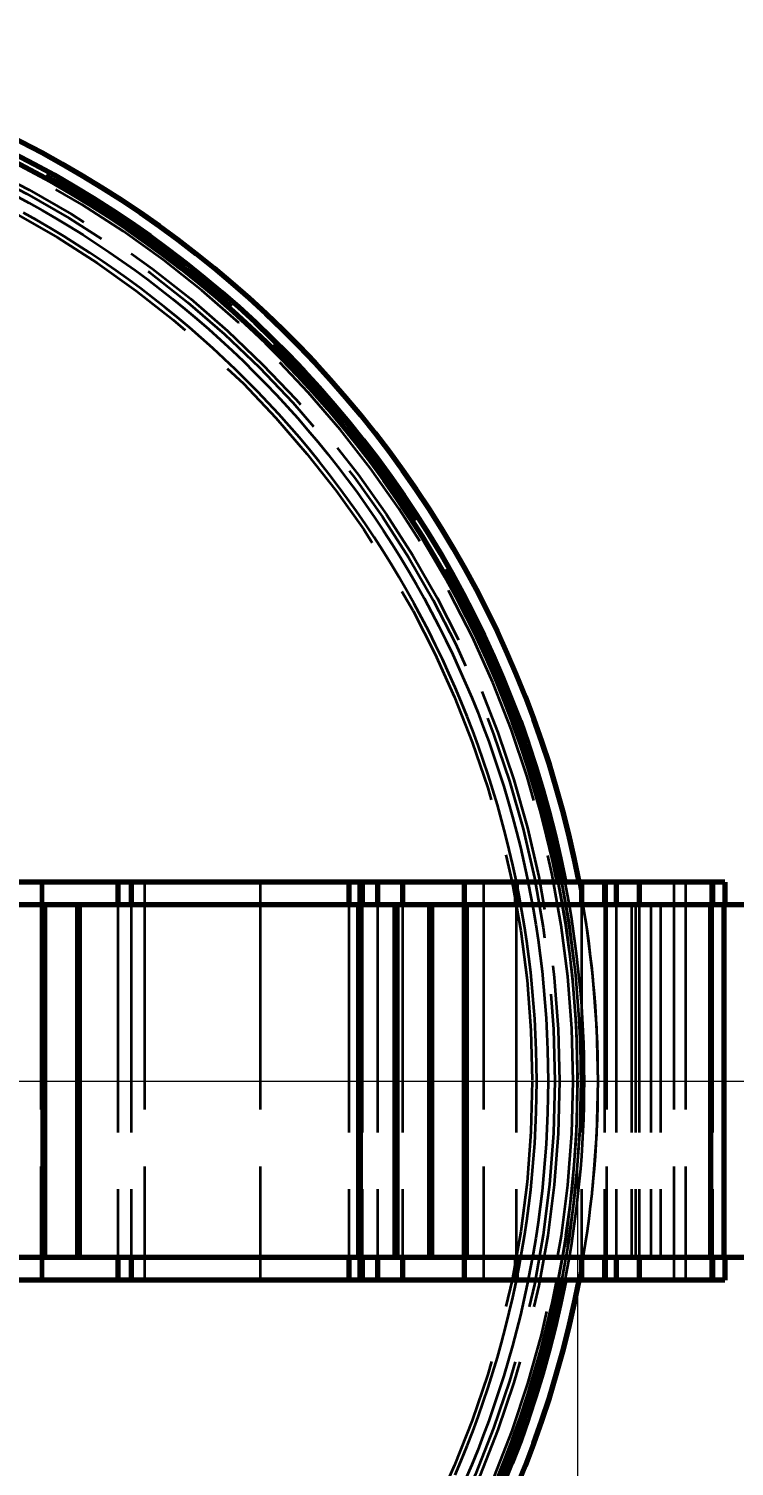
# Model space of a CAD drawing. Header units: millimetres. Extents: x 0 to 2208, y 0 to 420.
# Drawn here: x 113.33 to 125.74, y 72.22 to 97.5 of the extents above; entities that cross this region are included whole.
import ezdxf

# ---------------------------------------------------------------- set-up
doc = ezdxf.new("R2010")
doc.units = ezdxf.units.MM
doc.linetypes.add('IRAM-E-TRAZOS', pattern=[5, 4, -1])
doc.linetypes.add('IRAM-F-TRAZO-PUNTO', pattern=[20, 15, -2, 1, -2])
for name, color, linetype, lineweight in [('01-VISIBLE', 7, 'CONTINUOUS', 70), ('02-OCULTA', 4, 'IRAM-E-TRAZOS', 35), ('03-EJE', 1, 'IRAM-F-TRAZO-PUNTO', 18), ('04-COTA', 3, 'CONTINUOUS', 18)]:
    doc.layers.add(name, color=color, linetype=linetype, lineweight=lineweight)
doc.styles.add('ISO3098', font='isocpeur.ttf')
doc.dimstyles.new('FLAMA-IRAM', dxfattribs={"dimtxt": 3.5, "dimasz": 3.5, "dimexe": 2, "dimexo": 1.5, "dimgap": 1, "dimtad": 1, "dimdec": 1, "dimtxsty": 'ISO3098', "dimblk": 'IRAM_FLECHA', "dimblk1": 'IRAM_FLECHA', "dimblk2": 'IRAM_FLECHA', "dimcen": 2.5, "dimclrd": 256, "dimclre": 256, "dimclrt": 256, "dimazin": 3, "dimtfac": 1, "dimtmove": 0, "dimatfit": 3, "dimlwd": 18, "dimlwe": 18})

# ---------------------------------------------------------------- blocks, each defined once
blk = doc.blocks.new('IRAM_FLECHA')
blk.add_solid([(0, 0), (-1, 0.125), (-1, -0.125)])

msp = doc.modelspace()

# ---------------------------------------------------------------- linework, layer by layer
at = {"layer": '01-VISIBLE'}
for p, q in [((114.891, 82.489), (111.539, 82.489)), ((114.891, 82.489), (114.891, 82.089)), ((115.129, 82.489), (114.891, 82.489)), ((115.129, 82.489), (115.129, 82.089)), ((118.955, 82.489), (115.129, 82.489)), ((118.955, 82.489), (118.955, 82.089)), ((119.193, 82.489), (118.955, 82.489)), ((119.193, 82.489), (119.193, 82.089)), ((119.463, 82.489), (119.193, 82.489)), ((119.463, 82.489), (119.463, 82.089)), ((119.903, 82.489), (119.463, 82.489)), ((119.903, 82.489), (119.903, 82.089)), ((120.987, 82.489), (119.903, 82.489)), ((120.987, 82.489), (120.987, 82.089)), ((121.901, 82.489), (120.987, 82.489)), ((121.901, 82.489), (121.901, 82.089)), ((123.053, 82.489), (121.901, 82.489)), ((123.053, 82.489), (123.053, 82.089)), ((123.459, 82.489), (123.053, 82.489)), ((123.459, 82.489), (123.459, 82.089)), ((123.663, 82.489), (123.459, 82.489)), ((123.663, 82.489), (123.663, 82.089)), ((124.069, 82.489), (123.663, 82.489)), ((124.069, 82.489), (124.069, 82.089)), ((125.357, 82.489), (124.069, 82.489)), ((125.357, 82.489), (125.357, 82.089)), ((125.577, 82.489), (125.357, 82.489)), ((125.577, 82.489), (125.577, 82.089)), ((113.571, 82.089), (112.995, 82.089)), ((113.605, 82.089), (113.571, 82.089)), ((113.571, 82.089), (113.571, 75.889)), ((114.181, 82.089), (113.605, 82.089)), ((113.605, 82.089), (113.605, 75.889)), ((114.215, 82.089), (114.181, 82.089)), ((114.181, 82.089), (114.181, 75.889)), ((119.125, 82.089), (114.215, 82.089)), ((114.215, 82.089), (114.215, 75.889)), ((119.159, 82.089), (119.125, 82.089)), ((119.125, 82.089), (119.125, 75.889)), ((119.769, 82.089), (119.159, 82.089)), ((119.159, 82.089), (119.159, 75.889)), ((119.803, 82.089), (119.769, 82.089)), ((119.769, 82.089), (119.769, 75.889)), ((120.377, 82.089), (119.803, 82.089)), ((119.803, 82.089), (119.803, 75.889)), ((120.411, 82.089), (120.377, 82.089)), ((120.377, 82.089), (120.377, 75.889)), ((120.987, 82.089), (120.411, 82.089)), ((120.411, 82.089), (120.411, 75.889)), ((121.021, 82.089), (120.987, 82.089)), ((120.987, 82.089), (120.987, 75.889)), ((125.323, 82.089), (121.021, 82.089)), ((121.021, 82.089), (121.021, 75.889)), ((125.559, 82.089), (125.323, 82.089)), ((125.323, 82.089), (125.323, 75.889)), ((126.085, 82.089), (125.559, 82.089)), ((125.559, 82.089), (125.559, 75.889)), ((113.571, 75.889), (112.995, 75.889)), ((113.605, 75.889), (113.571, 75.889)), ((114.181, 75.889), (113.605, 75.889)), ((114.215, 75.889), (114.181, 75.889)), ((119.125, 75.889), (114.215, 75.889)), ((114.891, 75.889), (114.891, 75.489)), ((115.129, 75.889), (115.129, 75.489)), ((118.955, 75.889), (118.955, 75.489)), ((119.159, 75.889), (119.125, 75.889)), ((119.769, 75.889), (119.159, 75.889)), ((119.193, 75.889), (119.193, 75.489)), ((119.463, 75.889), (119.463, 75.489)), ((119.803, 75.889), (119.769, 75.889)), ((120.377, 75.889), (119.803, 75.889)), ((119.903, 75.889), (119.903, 75.489)), ((120.411, 75.889), (120.377, 75.889)), ((120.987, 75.889), (120.411, 75.889)), ((121.021, 75.889), (120.987, 75.889)), ((120.987, 75.889), (120.987, 75.489)), ((125.323, 75.889), (121.021, 75.889)), ((121.901, 75.889), (121.901, 75.489)), ((123.053, 75.889), (123.053, 75.489)), ((123.459, 75.889), (123.459, 75.489)), ((123.663, 75.889), (123.663, 75.489)), ((124.069, 75.889), (124.069, 75.489)), ((125.559, 75.889), (125.323, 75.889)), ((125.357, 75.889), (125.357, 75.489)), ((126.085, 75.889), (125.559, 75.889)), ((125.577, 75.889), (125.577, 75.489)), ((114.891, 75.489), (111.539, 75.489)), ((115.129, 75.489), (114.891, 75.489)), ((118.955, 75.489), (115.129, 75.489)), ((119.193, 75.489), (118.955, 75.489)), ((119.463, 75.489), (119.193, 75.489)), ((119.903, 75.489), (119.463, 75.489)), ((120.987, 75.489), (119.903, 75.489)), ((121.901, 75.489), (120.987, 75.489)), ((123.053, 75.489), (121.901, 75.489)), ((123.459, 75.489), (123.053, 75.489)), ((123.663, 75.489), (123.459, 75.489)), ((124.069, 75.489), (123.663, 75.489)), ((125.357, 75.489), (124.069, 75.489)), ((125.577, 75.489), (125.357, 75.489))]:
    msp.add_line(p, q, dxfattribs=at)
for radius, start, end in [(18.51, 10.8995, 174.606), (18.27, 11.0445, 174.535), (18.15, 11.1184, 174.4987), (18.51, -174.606, -10.8995), (18.27, -174.535, -11.0445), (18.15, -174.4987, -11.1184)]:
    msp.add_arc((104.833, 78.989), radius, start, end, dxfattribs=at)
at = {"layer": '02-OCULTA'}
for p, q in [((122.095, 84.598), (122.152, 84.616)), ((122.095, 84.598), (122.152, 84.616)), ((112.859, 82.489), (113.537, 82.489)), ((113.537, 82.489), (113.571, 82.489)), ((113.537, 82.489), (113.537, 75.489)), ((113.571, 82.489), (115.365, 82.489)), ((113.571, 82.489), (113.571, 75.489)), ((115.365, 82.489), (117.397, 82.489)), ((115.365, 82.489), (115.365, 75.489)), ((117.397, 82.489), (119.125, 82.489)), ((117.397, 82.489), (117.397, 75.489)), ((119.125, 82.489), (121.327, 82.489)), ((119.125, 82.489), (119.125, 75.489)), ((121.327, 82.489), (123.493, 82.489)), ((121.327, 82.489), (121.327, 75.489)), ((123.493, 82.489), (124.679, 82.489)), ((123.493, 82.489), (123.493, 75.489)), ((124.679, 82.489), (124.883, 82.489)), ((124.679, 82.489), (124.679, 75.489)), ((124.883, 82.489), (124.883, 75.489)), ((124.883, 82.489), (125.323, 82.489)), ((125.323, 82.489), (125.323, 75.489)), ((125.323, 82.489), (125.577, 82.489)), ((110.387, 82.089), (123.933, 82.089)), ((114.891, 82.089), (114.891, 75.889)), ((115.129, 82.089), (115.129, 75.889)), ((118.955, 82.089), (118.955, 75.889)), ((119.193, 82.089), (119.193, 75.889)), ((119.463, 82.089), (119.463, 75.889)), ((119.903, 82.089), (119.903, 75.889)), ((120.987, 82.089), (120.987, 75.889)), ((121.901, 82.089), (121.901, 75.889)), ((123.053, 82.089), (123.053, 75.889)), ((123.459, 82.089), (123.459, 75.889)), ((123.663, 82.089), (123.663, 75.889)), ((123.933, 82.089), (124.001, 82.089)), ((123.933, 82.089), (123.933, 75.889)), ((124.001, 82.089), (124.273, 82.089)), ((124.001, 82.089), (124.001, 75.889)), ((124.069, 82.089), (124.069, 75.889)), ((124.273, 82.089), (124.441, 82.089)), ((124.273, 82.089), (124.273, 75.889)), ((124.441, 82.089), (126.101, 82.089)), ((124.441, 82.089), (124.441, 75.889)), ((125.357, 82.089), (125.357, 75.889)), ((125.577, 82.089), (125.577, 75.889)), ((110.387, 75.889), (123.933, 75.889)), ((123.933, 75.889), (124.001, 75.889)), ((124.001, 75.889), (124.273, 75.889)), ((124.273, 75.889), (124.441, 75.889)), ((124.441, 75.889), (126.101, 75.889)), ((112.859, 75.489), (113.537, 75.489)), ((113.537, 75.489), (113.571, 75.489)), ((113.571, 75.489), (115.365, 75.489)), ((115.365, 75.489), (117.397, 75.489)), ((117.397, 75.489), (119.125, 75.489)), ((119.125, 75.489), (121.327, 75.489)), ((121.327, 75.489), (123.493, 75.489)), ((123.493, 75.489), (124.679, 75.489)), ((124.679, 75.489), (124.883, 75.489)), ((124.883, 75.489), (125.323, 75.489)), ((125.323, 75.489), (125.577, 75.489))]:
    msp.add_line(p, q, dxfattribs=at)
for points in [[(113.083, 94.57), (113.326, 94.439), (113.568, 94.303), (113.808, 94.164), (114.045, 94.021), (114.28, 93.875), (114.512, 93.725), (114.743, 93.571), (114.971, 93.413), (115.196, 93.252), (115.419, 93.088), (115.639, 92.92), (115.856, 92.749), (116.071, 92.574), (116.283, 92.395), (116.492, 92.214), (116.698, 92.029), (116.902, 91.841), (117.102, 91.65), (117.3, 91.456), (117.494, 91.258), (117.685, 91.058), (117.873, 90.855), (118.058, 90.648), (118.239, 90.439), (118.417, 90.227), (118.592, 90.012), (118.763, 89.795), (118.931, 89.575), (119.096, 89.352), (119.257, 89.127), (119.414, 88.899), (119.568, 88.668), (119.718, 88.436), (119.865, 88.201), (120.008, 87.964), (120.147, 87.724), (120.282, 87.482), (120.413, 87.239), (120.541, 86.993), (120.665, 86.745), (120.785, 86.496), (120.901, 86.244), (121.013, 85.991), (121.121, 85.736), (121.225, 85.479), (121.324, 85.221), (121.42, 84.961), (121.512, 84.7), (121.6, 84.437), (121.683, 84.173), (121.763, 83.908), (121.838, 83.641), (121.909, 83.374), (121.976, 83.105), (122.039, 82.835), (122.097, 82.564), (122.151, 82.293), (122.201, 82.02), (122.246, 81.747), (122.288, 81.473), (122.325, 81.199), (122.357, 80.924), (122.386, 80.648), (122.409, 80.373), (122.429, 80.096), (122.444, 79.82), (122.455, 79.543), (122.461, 79.266), (122.463, 78.989)], [(122.263, 78.989), (122.261, 79.263), (122.255, 79.537), (122.244, 79.81), (122.229, 80.084), (122.21, 80.357), (122.186, 80.63), (122.158, 80.902), (122.126, 81.174), (122.09, 81.445), (122.049, 81.716), (122.004, 81.986), (121.955, 82.255), (121.901, 82.524), (121.843, 82.791), (121.781, 83.058), (121.715, 83.324), (121.645, 83.588), (121.571, 83.852), (121.492, 84.114), (121.41, 84.375), (121.323, 84.635), (121.232, 84.893), (121.137, 85.15), (121.039, 85.405), (120.936, 85.659), (120.829, 85.911), (120.718, 86.162), (120.604, 86.41), (120.485, 86.657), (120.363, 86.902), (120.237, 87.145), (120.107, 87.386), (119.973, 87.625), (119.836, 87.862), (119.694, 88.096), (119.549, 88.329), (119.401, 88.559), (119.249, 88.786), (119.093, 89.012), (118.934, 89.234), (118.772, 89.455), (118.605, 89.672), (118.436, 89.887), (118.263, 90.1), (118.087, 90.309), (117.908, 90.516), (117.725, 90.72), (117.539, 90.921), (117.35, 91.119), (117.158, 91.314), (116.963, 91.506), (116.765, 91.695), (116.564, 91.881), (116.36, 92.064), (116.153, 92.243), (115.944, 92.42), (115.731, 92.592), (115.516, 92.762), (115.299, 92.928), (115.078, 93.091), (114.856, 93.25), (114.63, 93.405), (114.403, 93.558), (114.173, 93.706), (113.94, 93.851), (113.706, 93.992), (113.469, 94.13), (113.23, 94.263)], [(120.829, 72.067), (120.936, 72.319), (121.039, 72.573), (121.137, 72.828), (121.232, 73.085), (121.323, 73.344), (121.41, 73.603), (121.492, 73.864), (121.571, 74.127), (121.645, 74.39), (121.715, 74.655), (121.781, 74.92), (121.843, 75.187), (121.901, 75.455), (121.955, 75.723), (122.004, 75.993), (122.049, 76.263), (122.09, 76.533), (122.126, 76.805), (122.158, 77.077), (122.186, 77.349), (122.21, 77.622), (122.229, 77.895), (122.244, 78.168), (122.255, 78.442), (122.261, 78.715), (122.263, 78.989)], [(122.463, 78.989), (122.461, 78.712), (122.455, 78.435), (122.444, 78.159), (122.429, 77.882), (122.409, 77.606), (122.385, 77.33), (122.357, 77.055), (122.325, 76.78), (122.288, 76.505), (122.246, 76.231), (122.201, 75.958), (122.151, 75.686), (122.097, 75.414), (122.038, 75.143), (121.976, 74.874), (121.909, 74.605), (121.838, 74.337), (121.763, 74.071), (121.683, 73.806), (121.6, 73.541), (121.512, 73.279), (121.42, 73.018), (121.324, 72.758), (121.225, 72.499), (121.121, 72.243), (121.013, 71.988)]]:
    msp.add_lwpolyline(points, dxfattribs=at)
for radius in [18.21, 18.21, 18.15, 18.15, 18.15, 17.83, 17.83, 17.75, 17.75, 17.75, 17.75, 17.75, 17.75, 17.35, 17.35, 17.35, 17.35]:
    msp.add_circle((104.833, 78.989), radius, dxfattribs=at)
for radius, start, end in [(18.51, 0, 176.2829), (18.07, 0, -90.9513), (18.21, 162, 18), (18.21, 162, 18), (18.15, 162, 18), (18.15, 162, 18), (18.15, 0, 11.1184), (18.27, 0, 11.0445), (18.51, 0, 10.8995), (18.51, -176.2829, 0), (18.07, -89.0487, 0), (18.15, -11.1184, 0), (18.27, -11.0445, 0), (18.51, -10.8995, 0)]:
    msp.add_arc((104.833, 78.989), radius, start, end, dxfattribs=at)
at = {"layer": '03-EJE'}
for p, q in [((72.683, 78.989), (136.983, 78.989)), ((86.083, 78.989), (123.583, 78.989))]:
    msp.add_line(p, q, dxfattribs=at)

# ---------------------------------------------------------------- dimensions: what is measured, and where the dimension line sits
at = {"layer": '04-COTA'}
msp.add_linear_dim(base=(86.683, 50.479), p1=(86.683, 78.989), p2=(122.983, 78.989), dimstyle='FLAMA-IRAM', override={"dimlfac": 5, "dimpost": '%%c<>'}, dxfattribs=at).render()

doc.saveas('drawing.dxf')
